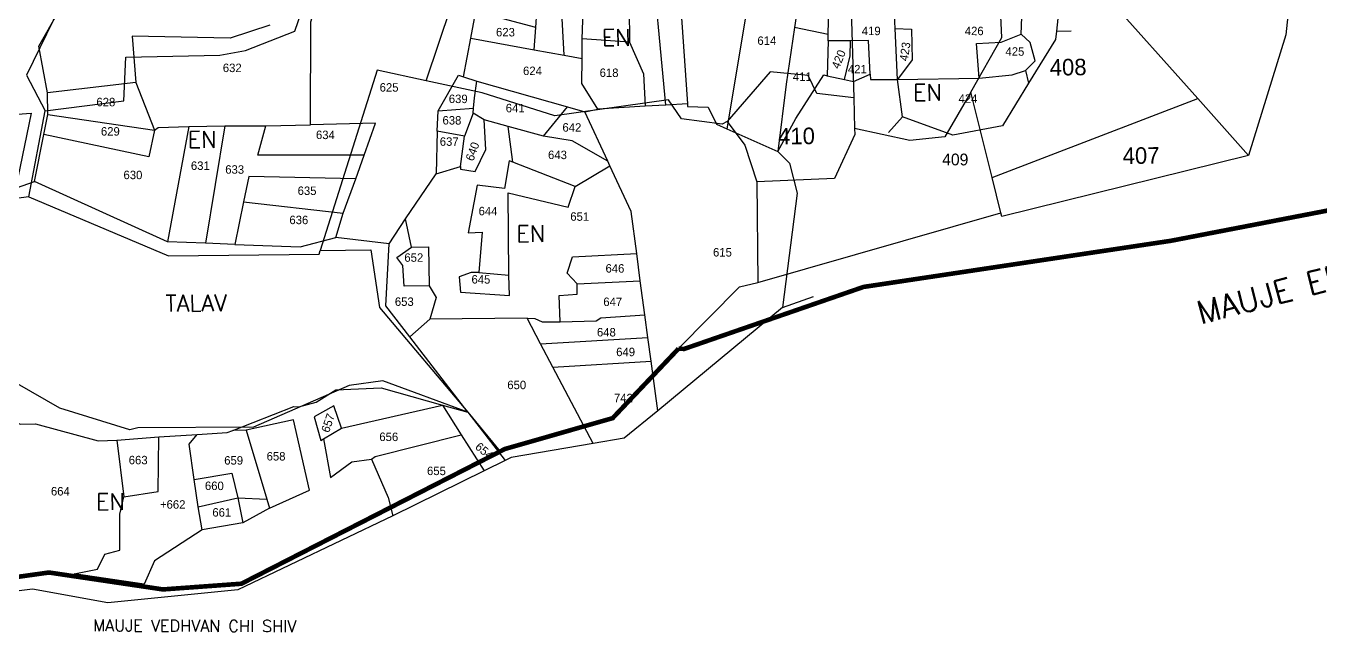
# Model space of a CAD drawing. Header units: metres. Extents: x 260803 to 262562, y 2162660 to 2165029.
# Drawn here: x 261222 to 261924, y 2162669 to 2162998 of the extents above; entities that cross this region are included whole.
import ezdxf

# ---------------------------------------------------------------- set-up
doc = ezdxf.new("R2010")
doc.units = ezdxf.units.M
for name, color, linetype in [('OFF', 1, 'Continuous'), ('POLY_PARCEL', 6, 'Continuous'), ('POLY_WATER', 4, 'Continuous'), ('TEXT_MAPIN', 7, 'Continuous'), ('TEXT_MAPOUT', 7, 'Continuous'), ('TEXT_PARCEL', 7, 'Continuous'), ('V_BOUND_LINE', 7, 'Continuous')]:
    doc.layers.add(name, color=color, linetype=linetype)
doc.styles.get("Standard").update_dxf_attribs({"font": 'simplex.shx'})
doc.styles.add('style1', font='', dxfattribs={"height": 1.8})
doc.styles.add('TEXT_MAP', font='', dxfattribs={"height": 1.8})
doc.styles.get('style1').set_extended_font_data('Kruti Dev 050')
doc.styles.get('TEXT_MAP').set_extended_font_data('Kruti Dev 050')

msp = doc.modelspace()

# ---------------------------------------------------------------- linework, layer by layer
at = {"layer": 'OFF'}
msp.add_lwpolyline([(261223.12, 2162905.43), (261214.77, 2162904.27)], dxfattribs=at)
at = {"layer": 'POLY_PARCEL'}
for points in [[(261365.37, 2163134.16), (261305.65, 2163154.55), (261276.66, 2163144.03), (261266.77, 2163092.59), (261280.25, 2163090.96), (261283.37, 2163066.7), (261290.71, 2163060.49), (261290.07, 2163046.31), (261257.82, 2163045.18), (261221.93, 2162971.26), (261232.03, 2162952.01)], [(261233.32, 2162961.78), (261228.56, 2162987.09), (261270.57, 2163060.87), (261304.53, 2163059.96)], [(261912.12, 2163058.85), (261905.25, 2162993.29), (261885.07, 2162927.81)], [(261498.33, 2162997.21), (261500, 2163022.31), (261485.96, 2163042.5)], [(261513.7, 2162982.1), (261510.28, 2163045.04)], [(261523.43, 2162991.03), (261525.35, 2163046.47)], [(261560.33, 2163045.65), (261548.61, 2163044.71), (261549.13, 2162989.18)], [(261568.9, 2162955.17), (261560.33, 2163045.65)], [(261571.78, 2163046.57), (261576.07, 2163033.88), (261576.17, 2163018.17), (261580.5, 2162955.85)], [(261610.57, 2163034.86), (261608.04, 2163010.35), (261611.9, 2163001.69), (261601.85, 2162942.25)], [(261232.03, 2162952.01), (261274.67, 2162957.51), (261275.73, 2162981.04), (261326.84, 2162982.27), (261340.79, 2162984.69), (261367.6, 2162995.19), (261377.06, 2163023.23)], [(261783.94, 2163024.51), (261780.74, 2162995.17)], [(261693.21, 2162996.7), (261692.88, 2163003.88), (261694.79, 2163017.41)], [(261734.39, 2162962.16), (261751.23, 2162991.81), (261749.82, 2163019.21)], [(261857.43, 2162958.77), (261806.63, 2163015.67)], [(261438.74, 2162968.26), (261452.43, 2163008.62)], [(261498.33, 2162997.21), (261465.53, 2163005.83)], [(261640.53, 2163009.08), (261638.72, 2162997.2)], [(261656.93, 2162993.33), (261657.2, 2163008.16)], [(261673.22, 2163006.89), (261669.42, 2163006.8), (261670.77, 2162959.14)], [(261761.57, 2162993.63), (261762.41, 2163012.43), (261723.7, 2163010.78)], [(261375.97, 2162944.45), (261376.2, 2163000.33), (261377.45, 2163004.43)], [(261463.08, 2162991.41), (261465.07, 2163002.02)], [(261353.93, 2162998.4), (261332.49, 2162991.32), (261279.32, 2162992.47), (261281.28, 2162967.41)], [(261497.32, 2162985.12), (261498.33, 2162997.21)], [(261638.72, 2162997.2), (261634.06, 2162966.48), (261629.61, 2162930)], [(261656.93, 2162993.33), (261638.72, 2162997.2)], [(261656.87, 2162990.04), (261656.93, 2162993.33)], [(261693.21, 2162996.7), (261702.19, 2162996.36), (261702.44, 2162979.71), (261694.47, 2162969.03)], [(261694.47, 2162969.03), (261693.21, 2162996.7)], [(261738.89, 2162969.76), (261737.41, 2162988.53), (261750.83, 2162989.22), (261761.57, 2162993.63)], [(261763.94, 2162973.8), (261769.2, 2162979.13), (261766.44, 2162989.14), (261761.57, 2162993.63)], [(261780.74, 2162995.17), (261780.2, 2162990.63), (261765.66, 2162966.94)], [(261780.74, 2162995.17), (261788.77, 2162995.3)], [(261459.07, 2162970.45), (261463.08, 2162991.41)], [(261463.08, 2162991.41), (261497.32, 2162985.12)], [(261497.32, 2162985.12), (261513.7, 2162982.1)], [(261523.39, 2162980.38), (261523.43, 2162991.03)], [(261549.13, 2162989.18), (261523.43, 2162991.03)], [(261549.13, 2162989.18), (261556.73, 2162972.07), (261557.54, 2162954.5)], [(261656.87, 2162990.04), (261656.4, 2162971.03)], [(261668.99, 2162990.04), (261656.87, 2162990.04)], [(261665.76, 2162968.92), (261668.84, 2162981.77), (261668.99, 2162990.04)], [(261679.64, 2162971.9), (261678.72, 2162990.05), (261668.99, 2162990.04)], [(261513.7, 2162982.1), (261523.39, 2162980.38)], [(261531.98, 2162952.99), (261523.29, 2162966.87), (261523.39, 2162980.38)], [(261438.74, 2162968.26), (261412.23, 2162973.99), (261381.28, 2162876.33)], [(261445.22, 2162952.05), (261456.29, 2162971.34), (261459.07, 2162970.45)], [(261670.77, 2162959.14), (261650.71, 2162961.39), (261646.04, 2162971.19), (261625.36, 2162973.18), (261602.15, 2162946.26)], [(261629.61, 2162930), (261639.31, 2162947.8), (261654.52, 2162971.46), (261656.4, 2162971.03)], [(261656.4, 2162971.03), (261665.76, 2162968.92)], [(261665.76, 2162968.92), (261670.62, 2162967.82), (261679.64, 2162971.9)], [(261679.64, 2162971.9), (261679.89, 2162969.05), (261694.47, 2162969.03)], [(261738.89, 2162969.76), (261756.73, 2162971.59), (261763.94, 2162973.8)], [(261763.94, 2162973.8), (261765.66, 2162966.94)], [(261281.28, 2162967.41), (261233.32, 2162961.78)], [(261281.28, 2162967.41), (261291.28, 2162941.51)], [(261602.15, 2162946.26), (261599.35, 2162944.87), (261577.3, 2162947.71), (261570.29, 2162957.96), (261508.67, 2162949.32), (261469.17, 2162961.68), (261438.74, 2162968.26)], [(261459.07, 2162970.45), (261466.26, 2162968.13)], [(261464.41, 2162953.47), (261464.94, 2162959.01), (261466.26, 2162968.13)], [(261466.26, 2162968.13), (261515.53, 2162954.12)], [(261694.47, 2162969.03), (261738.89, 2162969.76)], [(261697.32, 2162948.71), (261694.47, 2162969.03)], [(261765.66, 2162966.94), (261751.44, 2162943.8), (261724.55, 2162938.81), (261697.32, 2162948.71)], [(261233.48, 2162949.96), (261233.32, 2162961.78)], [(261670.77, 2162959.14), (261671.25, 2162942.44)], [(261734.39, 2162962.16), (261720.19, 2162937.93), (261701.27, 2162936.01), (261671.25, 2162942.44)], [(261745.93, 2162915.83), (261734.39, 2162962.16)], [(261745.93, 2162915.83), (261857.43, 2162958.77)], [(261885.07, 2162927.81), (261857.43, 2162958.77)], [(261183.07, 2162912.2), (261191.51, 2162919.38), (261197.21, 2162948.75), (261224.47, 2162950.73), (261214.77, 2162904.27)], [(261223.12, 2162905.43), (261232.03, 2162952.01)], [(261231.35, 2162939.26), (261233.48, 2162949.96)], [(261233.48, 2162949.96), (261291.28, 2162941.51)], [(261444.71, 2162940.98), (261445.22, 2162952.05)], [(261445.22, 2162952.05), (261464.41, 2162953.47)], [(261464.32, 2162950.83), (261459.65, 2162938.24)], [(261464.32, 2162950.83), (261464.41, 2162953.47)], [(261470.18, 2162947.1), (261464.32, 2162950.83)], [(261502.44, 2162938.21), (261515.53, 2162954.12)], [(261515.53, 2162954.12), (261524.81, 2162951.5)], [(261524.81, 2162951.5), (261531.98, 2162952.99)], [(261537.35, 2162924.66), (261524.81, 2162951.5)], [(261557.54, 2162954.5), (261531.98, 2162952.99)], [(261568.9, 2162955.17), (261557.54, 2162954.5)], [(261580.5, 2162955.85), (261568.9, 2162955.17)], [(261580.5, 2162955.85), (261580.6, 2162954.4), (261591.74, 2162954.03), (261596.24, 2162944.82), (261601.85, 2162942.25)], [(261291.28, 2162941.51), (261293.44, 2162942.99), (261309.97, 2162943.48)], [(261309.97, 2162943.48), (261298.45, 2162880.96)], [(261309.97, 2162943.48), (261329.46, 2162943.79)], [(261329.46, 2162943.79), (261319.05, 2162880.27)], [(261329.46, 2162943.79), (261351.76, 2162943.83)], [(261405.18, 2162927.98), (261347.39, 2162928.06), (261351.76, 2162943.83)], [(261351.76, 2162943.83), (261375.97, 2162944.45)], [(261405.18, 2162927.98), (261411.29, 2162945.26), (261375.97, 2162944.45)], [(261457.44, 2162921.82), (261457.43, 2162920.32), (261465.33, 2162919.11), (261471.15, 2162931.04), (261470.18, 2162947.1)], [(261483.25, 2162943.5), (261470.18, 2162947.1)], [(261485.76, 2162924.2), (261483.25, 2162943.5)], [(261502.44, 2162938.21), (261483.25, 2162943.5)], [(261602.15, 2162946.26), (261611.76, 2162933.32), (261618.26, 2162913.5)], [(261671.25, 2162942.44), (261671.34, 2162939.12), (261660.42, 2162915.31), (261618.26, 2162913.5)], [(261697.32, 2162948.71), (261689.63, 2162940.2)], [(261226.25, 2162913.69), (261231.35, 2162939.26)], [(261291.28, 2162941.51), (261288.22, 2162927.11), (261231.35, 2162939.26)], [(261444.71, 2162940.98), (261444.18, 2162917.88)], [(261459.65, 2162938.24), (261444.71, 2162940.98)], [(261457.44, 2162921.82), (261459.65, 2162938.24)], [(261537.35, 2162924.66), (261518.03, 2162935.77), (261502.44, 2162938.21)], [(261601.85, 2162942.25), (261629.61, 2162930)], [(261629.61, 2162930), (261635.95, 2162923.63), (261640.08, 2162907.41), (261632.1, 2162845.42)], [(261400.62, 2162915.09), (261405.18, 2162927.98)], [(261444.18, 2162917.88), (261457.44, 2162921.82)], [(261485.76, 2162924.2), (261483.83, 2162924.92), (261481.22, 2162909.99), (261466.51, 2162911.8), (261461.65, 2162885.88), (261469.14, 2162886.22), (261467.33, 2162864.31)], [(261519.67, 2162911.07), (261485.76, 2162924.2)], [(261519.67, 2162911.07), (261538.51, 2162922.12)], [(261538.51, 2162922.12), (261537.35, 2162924.66)], [(261553.04, 2162874.6), (261550.03, 2162897.37), (261538.51, 2162922.12)], [(261885.07, 2162927.81), (261751.2, 2162894.65), (261750.66, 2162896.79)], [(261400.62, 2162915.09), (261342.63, 2162916.49), (261339.74, 2162902.74)], [(261393.82, 2162896.45), (261400.62, 2162915.09)], [(261427.64, 2162893.49), (261444.18, 2162917.88)], [(261750.66, 2162896.79), (261745.93, 2162915.83)], [(261483.6, 2162863.01), (261483.21, 2162907.49), (261515.87, 2162899.73), (261519.67, 2162911.07)], [(261618.26, 2162913.5), (261618.83, 2162859.01)], [(261339.74, 2162902.74), (261334.87, 2162879.51)], [(261339.74, 2162902.74), (261393.82, 2162896.45)], [(261389.71, 2162883.38), (261393.82, 2162896.45)], [(261418.68, 2162879.99), (261427.64, 2162893.49)], [(261430.8, 2162878.19), (261427.64, 2162893.49)], [(261618.83, 2162859.01), (261750.66, 2162896.79)], [(261440.34, 2162857.22), (261426.84, 2162857), (261426.09, 2162868.08), (261422.9, 2162872.43), (261430.8, 2162878.19)], [(261430.8, 2162878.19), (261440.06, 2162878.28), (261440.34, 2162857.22)], [(261520.65, 2162858.26), (261515.34, 2162863.97), (261518.26, 2162872.78), (261553.04, 2162874.6)], [(261554.98, 2162859.85), (261553.04, 2162874.6)], [(261467.33, 2162864.31), (261463.25, 2162864.32), (261456.73, 2162862.1), (261457.48, 2162853.75), (261484, 2162851.84), (261483.6, 2162863.01)], [(261467.33, 2162864.31), (261483.6, 2162863.01)], [(261511.45, 2162837.67), (261511.03, 2162851.98), (261520.63, 2162852.6), (261520.65, 2162858.26)], [(261520.65, 2162858.26), (261554.98, 2162859.85)], [(261557.48, 2162841.42), (261554.98, 2162859.85)], [(261575.73, 2162823.11), (261608.75, 2162856.61), (261618.83, 2162859.01)], [(261440.34, 2162857.22), (261444.14, 2162850.78), (261440.77, 2162839)], [(261632.1, 2162845.42), (261649, 2162851.42)], [(261632.1, 2162845.42), (261564.43, 2162789.39)], [(261440.77, 2162839), (261429.91, 2162829.53)], [(261493.62, 2162839.6), (261440.77, 2162839)], [(261493.62, 2162839.6), (261497.73, 2162839.44), (261501.71, 2162837.64), (261511.45, 2162837.67)], [(261500.74, 2162825.73), (261493.62, 2162839.6)], [(261511.45, 2162837.67), (261531.1, 2162838.1), (261533.5, 2162839.75), (261557.48, 2162841.42)], [(261559.13, 2162829.07), (261557.48, 2162841.42)], [(261500.74, 2162825.73), (261559.13, 2162829.07)], [(261507.59, 2162812.99), (261500.74, 2162825.73)], [(261560.82, 2162816.38), (261559.13, 2162829.07)], [(261507.59, 2162812.99), (261560.82, 2162816.38)], [(261564.43, 2162789.39), (261560.82, 2162816.38)], [(261529.35, 2162771.74), (261507.59, 2162812.99)], [(261392.89, 2162780.02), (261388.62, 2162792.11), (261377.92, 2162786.06), (261381.55, 2162773.34), (261383.07, 2162774.24)], [(261392.89, 2162780.02), (261447.58, 2162792.52)], [(261447.58, 2162792.52), (261457.84, 2162776.4)], [(261461.42, 2162788.61), (261481.65, 2162762.46)], [(261461.46, 2162788.61), (261478.88, 2162767.36)], [(261564.43, 2162789.39), (261546.19, 2162774.53), (261529.35, 2162771.74)], [(261353.69, 2162736.64), (261375.46, 2162746.32), (261366.86, 2162784.58), (261341.04, 2162778.86)], [(261274.65, 2162742.78), (261293.37, 2162745.67), (261293.67, 2162775.32)], [(261312.94, 2162752.13), (261310.13, 2162771.38), (261314.6, 2162776.52)], [(261341.04, 2162778.86), (261333.79, 2162778.81)], [(261341.04, 2162778.86), (261352.38, 2162741.57)], [(261383.07, 2162774.24), (261392.89, 2162780.02)], [(261383.07, 2162774.24), (261386.93, 2162753.26), (261398.53, 2162761.71), (261409.04, 2162763.13)], [(261409.04, 2162763.13), (261411.13, 2162764.59), (261457.84, 2162776.4)], [(261457.84, 2162776.4), (261470.28, 2162756.87)], [(261271, 2162773.52), (261274.65, 2162742.78)], [(261529.35, 2162771.74), (261484.82, 2162764.01), (261481.65, 2162762.46)], [(261409.04, 2162763.13), (261418.14, 2162742.45), (261420.65, 2162732.46)], [(261481.65, 2162762.46), (261470.28, 2162756.87)], [(261312.94, 2162752.13), (261333.31, 2162755.65), (261336.64, 2162742.3)], [(261470.28, 2162756.87), (261420.65, 2162732.46)], [(261315.1, 2162737.35), (261312.94, 2162752.13)], [(261317.26, 2162724.93), (261291.42, 2162708.09), (261285.8, 2162695.35), (261247.83, 2162701.01), (261260.45, 2162703.49), (261264.49, 2162711.77), (261272.64, 2162713.89), (261272.47, 2162733.32), (261274.65, 2162742.78)], [(261315.1, 2162737.35), (261336.64, 2162742.3)], [(261336.64, 2162742.3), (261339.25, 2162728.75)], [(261336.64, 2162742.3), (261352.38, 2162741.57)], [(261352.38, 2162741.57), (261353.69, 2162736.64)], [(261420.65, 2162732.46), (261336.5, 2162692.38), (261266.1, 2162685.33), (261225.08, 2162692.64), (261154.8, 2162683.98)], [(261317.26, 2162724.93), (261315.1, 2162737.35)], [(261353.69, 2162736.64), (261339.25, 2162728.75)], [(261339.25, 2162728.75), (261317.26, 2162724.93)]]:
    msp.add_lwpolyline(points, dxfattribs=at)
at = {"layer": 'POLY_WATER'}
for points in [[(261185.09, 2162899.18), (261226.25, 2162913.69)], [(261298.45, 2162880.96), (261226.25, 2162913.69)], [(261223.12, 2162905.43), (261298.92, 2162873.44), (261380.72, 2162874.3), (261381.28, 2162876.33)], [(261319.05, 2162880.27), (261298.45, 2162880.96)], [(261334.87, 2162879.51), (261319.05, 2162880.27)], [(261334.87, 2162879.51), (261370.49, 2162878.37), (261389.71, 2162883.38)], [(261418.68, 2162879.99), (261389.71, 2162883.38)], [(261429.91, 2162829.53), (261416.81, 2162846.24), (261418.68, 2162879.99)], [(261381.28, 2162876.33), (261408.71, 2162876.62), (261413.41, 2162845.44), (261461.46, 2162788.61)], [(261461.42, 2162788.61), (261429.91, 2162829.53)], [(261461.46, 2162788.61), (261415.27, 2162805.63), (261397.06, 2162803.11), (261345.04, 2162780.62), (261282.32, 2162780.24), (261278, 2162779.04), (261239.98, 2162790.77), (261217.02, 2162804.09), (261211.31, 2162798.55)], [(261190.28, 2162795.53), (261218.39, 2162782.19), (261226.81, 2162782.29), (261260.82, 2162773.08), (261271, 2162773.52)], [(261333.79, 2162778.81), (261367.01, 2162791.76), (261369.65, 2162791.49), (261379, 2162794.14), (261389.68, 2162800.86), (261414.34, 2162801.9), (261447.58, 2162792.52)], [(261447.58, 2162792.52), (261461.42, 2162788.61)], [(261271, 2162773.52), (261293.67, 2162775.32)], [(261293.67, 2162775.32), (261314.6, 2162776.52)], [(261314.6, 2162776.52), (261330.74, 2162777.63), (261333.79, 2162778.81)]]:
    msp.add_lwpolyline(points, dxfattribs=at)
at = {"layer": 'V_BOUND_LINE', "const_width": 2.49}
for points in [[(261575.73, 2162823.11), (261578.75, 2162822.94), (261676.14, 2162856.56), (261842.96, 2162881.57), (261931.63, 2162898.67), (262122.9, 2162960.55)], [(261478.88, 2162767.36), (261481.53, 2162768.71), (261539.97, 2162785.43), (261575.73, 2162823.11)], [(261165.52, 2162692.18), (261234.11, 2162701.75), (261295.96, 2162692.58), (261338.52, 2162695.67), (261478.88, 2162767.36)]]:
    msp.add_lwpolyline(points, dxfattribs=at)

# ---------------------------------------------------------------- texts
at = {"layer": 'TEXT_MAPIN'}
for s, p in [('EN ', (261534.12, 2162987.18)), ('EN ', (261703.02, 2162957.41)), ('EN ', (261309.4, 2162931.88)), ('EN ', (261487.74, 2162880.87)), ('TALAV', (261297.34, 2162843.13)), ('EN ', (261259.68, 2162735.6))]:
    msp.add_text(s, height=8.957, rotation=0.60965, dxfattribs=at).set_placement(p)
at = {"layer": 'TEXT_MAPOUT', "style": 'TEXT_MAP'}
msp.add_text('409', height=6.371, rotation=359.74542, dxfattribs=at).set_placement((261718.76, 2162922.49))
at = {"layer": 'TEXT_MAPOUT'}
for s, height, rotation, p in [('MAUJE EDVAN CHI SHIV', 12.4403, 14.83811, (261859.02, 2162836.2)), ('MAUJE VEDHVAN CHI SHIV', 6.3709, 359.74542, (261258, 2162669.93))]:
    msp.add_text(s, height=height, rotation=rotation, dxfattribs=at).set_placement(p)
at = {"layer": 'TEXT_PARCEL'}
for s, height, rotation, style, p in [('623', 4.587, 359.74542, 'style1', (261476.68, 2162992.38)), ('614', 4.587, 359.74542, 'style1', (261618.5, 2162987.77)), ('419', 4.587, 359.74542, 'style1', (261675.15, 2162993.07)), ('426', 4.587, 359.74542, 'style1', (261731.04, 2162993.05)), ('420', 4.587, 67.93684, 'style1', (261662.8, 2162974.36)), ('423', 4.587, 81.73785, 'style1', (261700.12, 2162978.76)), ('425', 4.587, 359.74542, 'style1', (261753.12, 2162981.91)), ('632', 4.587, 359.74542, 'style1', (261328.43, 2162973.03)), ('408', 8.957, 0.60965, 'TEXT_MAP', (261777.18, 2162971.11)), ('624', 4.587, 359.74542, 'style1', (261491.34, 2162971.41)), ('618', 4.587, 359.74542, 'style1', (261532.9, 2162970.38)), ('411', 4.587, 359.74542, 'style1', (261637.75, 2162968.29)), ('421', 4.587, 359.74542, 'style1', (261667.61, 2162972.35)), ('625', 4.587, 359.74542, 'style1', (261413.53, 2162962.44)), ('628', 4.587, 359.74542, 'style1', (261259.84, 2162954.5)), ('639', 4.587, 359.74542, 'style1', (261451.05, 2162956.24)), ('424', 4.587, 359.74542, 'style1', (261727.67, 2162956.39)), ('641', 4.587, 359.74542, 'style1', (261481.96, 2162951.22)), ('629', 4.587, 359.74542, 'style1', (261262.28, 2162938.6)), ('638', 4.587, 359.74542, 'style1', (261447.63, 2162944.61)), ('642', 4.587, 359.74542, 'style1', (261512.72, 2162940.73)), ('410', 8.957, 0.60965, 'TEXT_MAP', (261629.78, 2162933.77)), ('634', 4.587, 359.74542, 'style1', (261378.97, 2162936.72)), ('637', 4.587, 359.74542, 'style1', (261446.15, 2162933.07)), ('640', 4.587, 70.08524, 'style1', (261464.32, 2162924.41)), ('643', 4.587, 359.74542, 'style1', (261504.91, 2162925.87)), ('407', 8.957, 0.60965, 'TEXT_MAP', (261816.76, 2162923.18)), ('631', 4.587, 359.74542, 'style1', (261311.1, 2162920)), ('633', 4.587, 359.74542, 'style1', (261329.74, 2162917.94)), ('630', 4.587, 359.74542, 'style1', (261274.53, 2162914.99)), ('635', 4.587, 359.74542, 'style1', (261369.02, 2162906.42)), ('636', 4.587, 359.74542, 'style1', (261364.56, 2162890.59)), ('644', 4.587, 359.74542, 'style1', (261467.23, 2162895.39)), ('651', 4.587, 359.74542, 'style1', (261516.98, 2162892.43)), ('652', 4.587, 359.74542, 'style1', (261426.95, 2162870.21)), ('615', 4.587, 359.74542, 'style1', (261594.43, 2162873.05)), ('646', 4.587, 359.74542, 'style1', (261536.09, 2162864.33)), ('645', 4.587, 359.74542, 'style1', (261463.36, 2162858.37)), ('653', 4.587, 359.74542, 'style1', (261421.78, 2162846.3)), ('647', 4.587, 359.74542, 'style1', (261534.89, 2162846.21)), ('648', 4.587, 359.74542, 'style1', (261531.43, 2162829.73)), ('649', 4.587, 359.74542, 'style1', (261541.89, 2162819.04)), ('650', 4.587, 359.74542, 'style1', (261482.8, 2162801.16)), ('742', 4.587, 359.74542, 'style1', (261540.67, 2162794.08)), ('657', 4.587, 70.91447, 'style1', (261386.01, 2162777.2)), ('656', 4.587, 359.74542, 'style1', (261413.36, 2162773.03)), ('658', 4.587, 359.74542, 'style1', (261352.2, 2162762.48)), ('654', 4.587, 319.95006, 'style1', (261464.96, 2162769.22)), ('663', 4.587, 359.74542, 'style1', (261277.39, 2162760.43)), ('659', 4.587, 359.74542, 'style1', (261329.19, 2162760.26)), ('655', 4.587, 359.74542, 'style1', (261439.24, 2162754.57)), ('664', 4.587, 359.74542, 'style1', (261235.15, 2162743.53)), ('660', 4.587, 359.74542, 'style1', (261318.71, 2162746.47)), ('+662', 4.587, 359.74542, 'style1', (261294.32, 2162736.38)), ('661', 4.587, 359.74542, 'style1', (261322.76, 2162732.06))]:
    msp.add_text(s, height=height, rotation=rotation, dxfattribs=dict(at, style=style)).set_placement(p)

doc.saveas('drawing.dxf')
